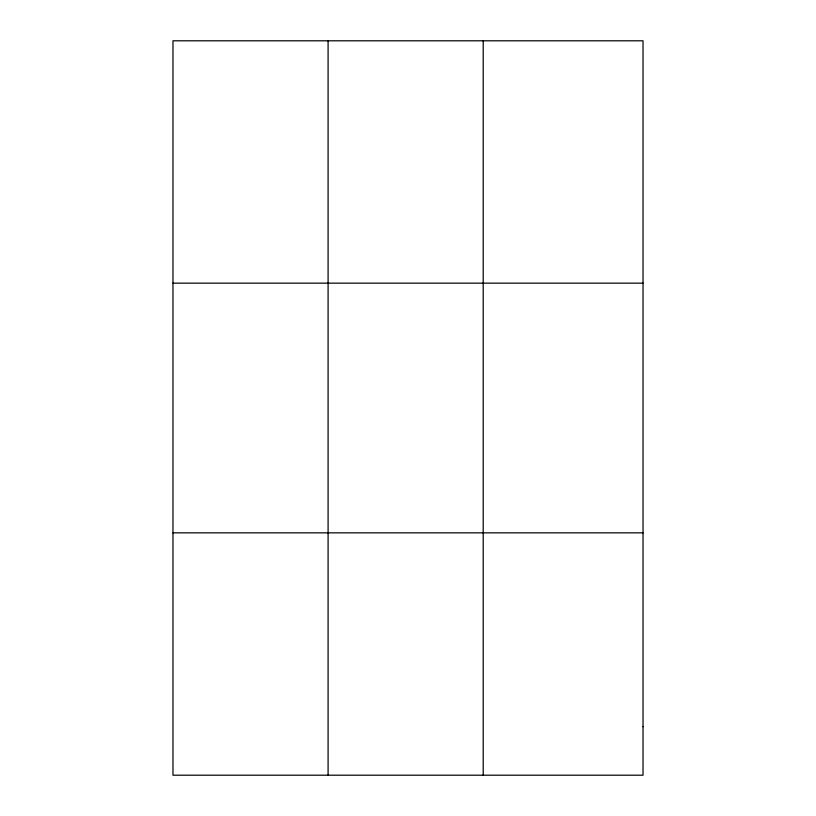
<?xml version="1.0" encoding="UTF-8"?>
<svg xmlns="http://www.w3.org/2000/svg" width="816" height="816" viewBox="0 0 816 816"><rect width="100%" height="100%" fill="white"/><g stroke="black" fill="none" stroke-linecap="round" stroke-linejoin="round"><path stroke-width="1.22" d="M328.093 40.8L328.093 775.2M483.205 40.8L483.205 775.2M172.972 283.152L643.028 283.152M172.972 532.848L643.028 532.848M643.028 726.73L643.028 775.2L172.972 775.2L172.972 40.8L643.028 40.8L643.028 726.73"/></g></svg>
